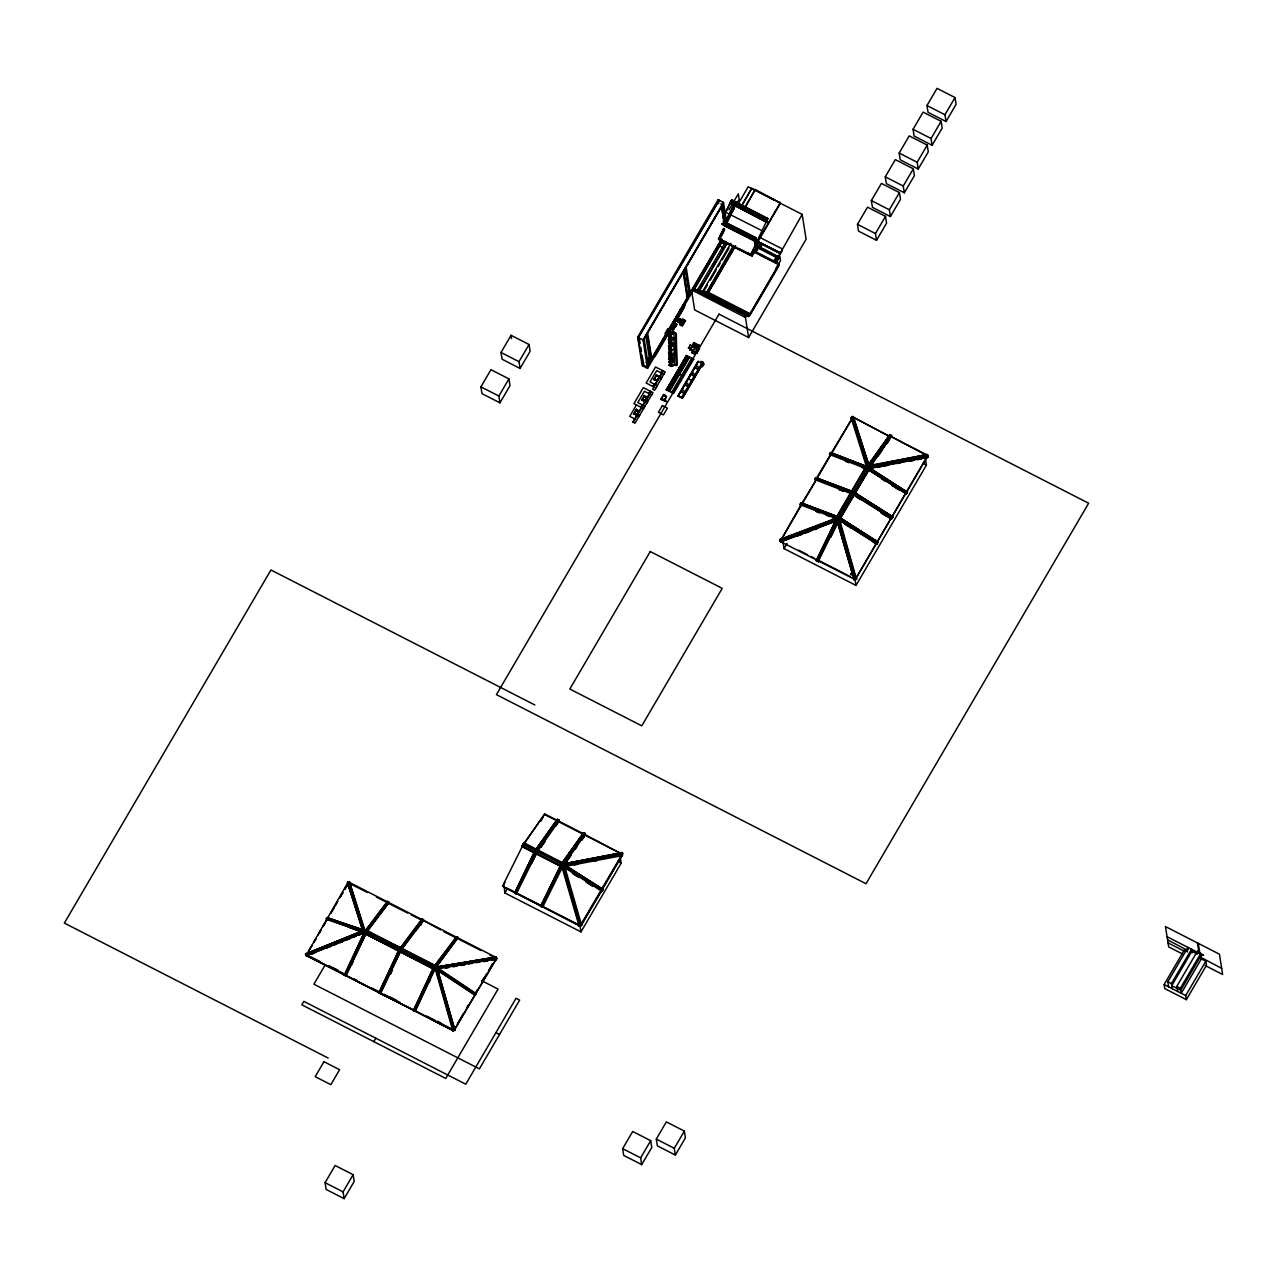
<?xml version="1.0" encoding="UTF-8"?>
<svg xmlns="http://www.w3.org/2000/svg" width="1287" height="1287" viewBox="0 0 1287 1287"><rect width="100%" height="100%" fill="white"/><g stroke="black" fill="none" stroke-linecap="round" stroke-linejoin="round"><path stroke-width="1.5" d="M672.57 342.213L672.522 342.535M673.825 337.902L673.326 339.253A2.236 2.107 -9 0 1 672.94 339.655L671.669 339.318A2.268 2.14 -9 0 1 672.715 337.419L673.825 337.902A1.786 1.673 -9 0 1 673.777 338.384M667.567 388.61L668.934 389.881M677.638 371.251L678.989 372.699M679.649 367.825L681 369.256M578.973 925.884L581.563 925.208L578.973 926.045L579.906 925.755M780.823 541.151L781.225 542.277L779.681 539.494L836.663 517.969L835.472 519.53M780.163 540.942L779.681 539.494M672.956 362.114L673.374 361.84A2.413 2.284 -9 0 0 674.131 360.521L674.147 360.054M719.803 239.141L718.58 239.575M674.147 360.408L674.163 360.28A2.397 2.252 -9 0 1 673.825 361.293L673.745 361.422M747.522 252.702L750.948 254.456L752.638 252.236M669.787 335.585L669.063 333.976M669.256 346.702L669.964 348.31M670.012 351.496L669.304 349.887M670.865 354.504L669.353 353.072M669.932 363.529L669.481 362.612M800.417 503.877L801.109 505.743L800.16 504.633L800.981 502.944M815.797 480.662L814.832 479.552L815.652 477.863M815.009 479.617L815.105 478.796L851.865 493.018M829.681 454.536L829.616 453.651C830.775 451.544 832.737 454.424 830.163 452.718L868.275 467.213L830.694 452.461M836.019 518.323L838.239 518.548L838.657 516.843L878.072 542.39L876.479 544.321L872.908 541.843M851.141 492.599L851.254 493.709L814.832 479.552M867.39 468.983L868.162 467.261M581.627 925.417L580.614 925.546L581.644 925.353L564.575 866.199L563.433 867.856L521.702 846.476L523.841 842.808L565.202 864.027M856.627 578.748L854.101 579.777L856.708 578.893L854.037 579.584L837.21 521.187M622.506 852.831C620.044 852.879 623.616 854.182 622.506 852.831L563.497 863.883L622.088 852.509M523.326 844.899L523.68 843.13L565.266 865.282M556.804 820.865L557.174 819.385L535.617 850.031L556.998 819.899L557.786 820.286M544.755 813.963L523.085 844.948L544.755 813.963L557.609 820.543M557.078 819.529L558.783 819.803L536.936 850.707L537.709 851.109L537.306 850.096M558.027 821.412L559.105 820.961M558.912 821.943L559.185 820.607L557.705 819.449M559.008 821.814L558.783 819.803M564.945 865.717L564.559 866.489L622.506 855.582M583.059 834.298L583.429 832.818L562.065 862.933M583.333 832.962L585.038 833.236L585.263 835.247M889.237 436.325L890.234 434.749L891.714 435.907L891.441 437.258M889.912 436.599L853.49 417.358L888.175 435.714M890.105 436.325L889.446 435.344L869.175 463.915M890.636 436.599L891.537 436.422L870.141 466.57L867.1 464.559L870.302 466.618M669.497 334.684L668.661 336.856L670.752 337.998M669.835 338.771L670.028 338.288M669.658 344.128L669.932 345.141M669.723 350.579L668.741 352.429M669.771 353.748L671.01 355.26M669.562 365.476L669.932 363.224M673.004 357.625L672.795 358.783L673.069 357.641M852.911 418.018L853.635 416.795L851.672 416.763L852.75 416.457L869.095 465.846L852.75 416.457M326.882 917.744L326.367 919.32L361.1 931.321M326.383 918.612L362.065 931.659M388.803 903.394L387.725 901.576L386.888 902.959L387.323 901.415L389.124 902.332L366.956 930.839L388.722 901.914M421.444 920.269C421.428 917.824 425 920.012 423.23 921.54M421.155 924.967L421.605 923.085L415.653 931.016M423.423 920.446L440.572 929.874M456.065 938.175C455.711 935.359 459.362 937.563 457.77 939.22M457.866 939.092L458.204 937.676L435.505 968.017M718.548 238.996L750.401 255.309L767.631 218.854L755.485 213.063M752.058 211.229L767.631 219.047L731.692 199.855L730.115 203.266M681.595 324.437L684.024 320.318M661.824 397.844L663.336 395.913M866.569 466.827L868.082 465.138L866.891 465.057M867.535 468.822L868.275 467.213M634.668 412.355L636.695 414.285M560.939 864.51L562.596 865.17L564.301 864.076M688.513 348.005L690.282 344.996M693.661 359.153L673.568 393.5L666.36 389.816M696.814 353.185L699.404 348.745M702.525 366.328L700.691 365.653L698.278 369.691M563.062 867.711L565.588 864.124L565.17 865.427L602.815 889.333L601.222 891.601L602.429 890.733L603.153 889.349L565.138 865.218L563.996 867.438M866.875 468.677L867.76 466.94L907.415 492.229L905.839 494.16L907.255 491.779M876.302 544.208L878.056 541.843L840.025 517.905M878.072 542.39L840.298 517.889M892.744 517.31L855.083 492.873L892.905 516.875L890.99 519.128L892.728 516.763L854.938 492.969M907.415 492.229L869.256 467.664M766.988 220.833L730.759 201.576L766.907 219.868M757.062 248.182L757.753 247.313M475.386 993.821L474.565 995.671L476.287 993.725L438.883 968.789M669.16 340.347L669.964 341.602M437.274 970.125L475.611 994.98M670.8 341.184L668.339 340.122L669.111 337.162M670.849 343.822L668.645 342.696L669.513 341.023M668.516 346.074L669.803 343.951M668.741 349.597L669.61 347.377M671.026 356.547L668.822 355.421L669.707 353.748M671.09 360.28L668.613 359.202L669.385 356.258M671.122 362.918L668.918 361.792L670.044 359.861M564.526 866.264L565.041 865.121L622.795 853.844L622.297 855.614M503.893 884.233L504.874 892.953L580.968 931.885L621.187 863.143L620.27 857.335L602.171 888.271M838.239 518.548L839.221 517.133L838.255 518.371L839.623 520.173L877.042 543.967M345.527 975.691L346.605 975.787L344.16 975.176L364.301 932.464L306.724 955.742L452.815 1030.469L415.588 1010.987M344.546 975.417L363.835 933.445M345.447 975.884L365.621 934.378M345.962 976.093L366.087 933.381M351.448 965.202L353.137 961.534M761.968 230.679L725.691 212.323L730.549 202.188L766.553 220.238M724.838 222.86L733.622 205.212L726.045 221.348M726.544 221.493L734.475 204.617M718.468 239.189L723.535 228.507M726.721 221.589L734.539 204.601L730.324 202.477L725.691 212.323M723.632 228.845L718.677 239.398L724.227 229.038M726.109 223.568L735.006 206.113M726.64 223.777L734.974 206M719.562 239.527L724.517 228.973M732.464 211.647L734.25 208.333M722.055 234.974L724.549 229.906M412.065 1009.185L378.716 992.84L398.841 950.128L391.94 946.605M379.086 993.097L398.375 951.125M379.987 993.548L400.177 952.042M380.502 993.773L400.643 951.045M390.138 974.002L391.811 970.382M390.556 974.066L392.245 970.462M752.541 252.188L751.624 252.783M414.607 1011.035L415.685 1011.132L413.256 1010.52L433.381 967.792M413.626 1010.762L432.915 968.789M414.527 1011.228L434.234 969.272L415.057 1011.437M415.202 1011.228L435.183 968.725M428.844 982.818L430.518 979.278M647.055 402.574L644.514 400.836M669.304 390.781L669.562 389.961M671.315 387.355L671.573 386.518M673.584 383.092L670.511 382.722M675.595 379.649L675.192 380.405L672.554 379.215M677.605 376.206L677.203 376.962L674.565 375.788M679.616 372.763L679.359 373.6L680.952 370.865L678.249 369.498M681.627 369.337L681.37 370.157L682.963 367.438L680.26 366.055M683.638 365.894L683.381 366.731L684.974 363.996L682.448 362.484M687.66 359.025L687.258 359.781L684.62 358.59M621.589 853.217L621.894 853.989L621.894 852.541M926.994 454.794L928.04 455.823L927.557 457.657M927.123 454.536L869.545 465.926L891.231 435.263M927.991 455.904L870.253 467.117L869.465 468.307L928.056 456.933M869.706 467.728L869.192 468.597L927.734 457.239L927.541 454.858M515.363 892.728L502.509 886.164L522.377 846.283M515.701 893.435L516.875 893.789L514.623 893.114L534.218 852.428L514.687 892.888M534.829 853.265L536.985 849.597M516.216 890.99L527.364 868.323M531.547 859.829L535.086 852.637M515.604 893.612L535.842 852.509M516.296 893.918L536.309 853.506M531.579 863.593L536.84 852.943M541.956 906.852L543.13 907.206L540.443 906.273L560.585 865.604M540.878 906.531L561.261 863.995M541.618 906.161L560.488 867.808M541.859 907.045L562.741 864.607L562.258 867.567M542.551 907.351L562.757 866.569M563.449 867.905L564.189 866.988M838.159 521.235L836.019 519.948L816.521 560.633M816.457 560.859L818.725 561.534L816.457 560.859L836.55 520.012M824.291 546.074L817.438 560.472M817.438 561.357L837.531 520.527M818.13 561.663L838.127 521.026M830.533 537.21L838.207 521.589M830.614 537.355L838.255 521.814M838.625 521.138L839.542 519.449L856.482 579.15M306.226 954.214L306.821 956.289L305.486 953.924L364.832 929.922L363.417 932.448M306.049 955.791L365.395 931.788L364.157 931.338L364.848 930.018M496.669 958.815L496.122 956.949L496.122 959.684L496.315 956.917L434.829 967.39L436.116 968.162L436.808 966.827M363.497 932.898L347.844 881.997L349.372 881.74L365.411 931.885L364.157 931.338M435.456 969.706L435.714 968.516L496.798 958.188M779.858 539.945L835.327 518.902L835.89 520.077M853.667 575.53L837.869 520.768L839.188 520.945M678.378 396.026L698.31 361.534M690.427 374.855L689.575 375.064M686.534 355.485L666.28 389.961L667.245 390.283M754.793 249.549L753.185 252.3M761.067 245.946L761.454 244.321M698.23 361.47L678.056 395.994L682.303 398.166L702.654 363.819L682.625 398.053L678.008 395.785L698.021 361.454L703.844 364.478M668.017 389.398L668.886 387.918L669.819 388.384M670.945 386.454L669.948 385.923L670.897 384.491L671.83 384.958M672.956 383.011L671.959 382.48L672.908 381.049L673.841 381.515L671.83 380.453M674.967 379.568L673.97 379.038L674.919 377.606L675.852 378.072L673.841 377.027M676.978 376.142L675.981 375.611L676.93 374.179L677.863 374.646L675.852 373.584M678.072 372.216L678.941 370.736L679.874 371.203L677.863 370.141M680.083 368.774L680.952 367.294L681.885 367.76M683.011 365.83L682.013 365.299L682.963 363.867L683.896 364.334M685.022 362.387L684.073 361.888L684.974 360.424L685.907 360.891L683.896 359.829M685.36 357.352L686.116 358.462L686.985 356.982L687.918 357.448M681.869 389.398L682.383 388.529M683.88 385.955L684.394 385.086M687.66 379.504L688.159 378.651L692.422 380.807M691.923 372.2L692.438 371.348M693.934 368.774L694.449 367.905M697.715 362.323L698.214 361.454M480.904 386.856L490.958 369.675L508.944 378.877L510.022 385.633L499.967 402.831L481.965 393.629L480.904 386.856L498.889 396.058L499.967 402.831M501.013 352.477L511.068 335.296L529.054 344.498L530.131 351.271L520.077 368.452L502.091 359.25L501.013 352.477L518.999 361.679L520.077 368.452M498.889 396.058L508.944 378.877M518.999 361.679L529.054 344.498M721.975 241.184L647.554 368.372L642.165 365.605L637.66 337.178L718.114 199.678L723.503 202.429L727.107 225.193M638.143 337.966L719.192 200.225L638.111 337.693L643.243 366.168M718.854 201.56L718.548 200.193M647.554 368.372L643.05 339.929L723.503 202.429M720.8 203.909L722.602 204.826L644.176 338.899L648.455 365.975L721.862 240.508M730.099 203.121L765.942 221.879L729.89 202.96L731.659 199.952L767.647 218.372M730.63 202.912L731.289 201.689L731.418 202.912M728.941 209.861L738.304 193.854L739.188 199.388L736.373 204.183M738.143 203.973L748.197 186.792L774.324 200.145M646.283 362.5L649.292 357.368M646.428 362.821L649.436 357.657M646.75 362.902L650.144 357.255M664.848 333.735L667.889 328.539M647.811 363.417L650.82 358.253M648.31 363.031L650.337 359.588M650.385 358.671L651.383 359.25L721.717 239.044M651.64 358.542L721.75 239.285M741.988 205.035L751.753 188.352L780.533 203.089L755.984 244.997L777.091 255.904L777.38 258.076M645.688 334.749L649.678 359.893L651.109 360.633L721.508 240.331M742.036 205.309L751.753 188.352M664.092 339.736L676.158 319.112M678.281 315.074L681.29 309.926L680.196 309.363M685.279 304.842L655.099 356.402L654.681 353.732M722.683 240.991L694.015 289.961L727.477 307.078M671.573 329.166L672.634 329.922L673.165 329.022M672.055 328.314L672.795 327.043M674.211 324.63L673.841 325.273C674.485 322.876 676.109 323.906 675.385 325.096M306.885 954.021L347.603 883.059L362.017 928.12M671.669 329.375C672.345 325.933 674.678 325.434 673.97 327.509M676.882 320.222C691.923 329.279 665.234 314.929 681.756 324.034M678.185 317.986L681.627 320.093M679.246 316.087L684.475 307.159M308.896 950.578L311.921 945.398M313.948 941.955L315.959 938.513M317.969 935.054L321.01 929.89M323.021 926.431L326.045 921.267M330.679 913.336L337.741 901.27L335.859 904.825M342.792 892.647L339.768 897.811L342.905 892.776M344.803 889.188L346.83 885.746M310.119 948.809L312.146 945.35M314.125 941.971L316.168 938.48M319.112 933.429L321.187 929.89M323.117 926.592L325.112 923.181M327.011 920.189L327.912 918.226M330.823 913.416L333.912 908.139M344.9 889.381L346.911 885.939M673.133 330.18L675.015 326.85M744.159 208.462L755.244 189.527L780.533 203.089M745.286 207.416L755.244 189.527M698.23 290.846L697.972 289.221L725.643 241.924M700.208 287.468L702.187 284.089M713.062 265.508L715.025 262.13M679.97 323.246L680.71 321.975L680.019 323.278M699.179 290.669L727.139 242.873M727.316 242.97L699.356 290.749L735.874 309.443M680.678 323.68L681.643 322.57M681.981 321.444L682.786 320.061L681.241 319.546M682.19 321.074L681.869 320.125M683.027 319.803L684.684 320.801M682.046 324.662L684.571 320.592M636.373 405.019L629.745 416.361L634.7 418.902M707.319 285.215L703.378 291.972L703.152 290.621L730.823 243.323M710.295 280.148L716.215 270.013M718.194 266.634L720.173 263.256M722.152 259.877L729.069 248.053M633.429 414.221L636.438 409.057M641.553 400.337L644.353 395.382M656.66 374.662L653.748 379.697M706.756 292.455L733.284 245.833M707.737 290.765L718.613 272.2M720.591 268.822L722.57 265.444M724.549 262.065L733.445 246.863M640.701 407.126L642.084 404.761M648.696 393.452L650.08 391.071M652.895 386.502L654.295 384.137M660.907 372.828L662.29 370.447M636.357 415.267L638.979 410.81L636.245 409.411M735.52 245.833L708.397 292.374L735.537 245.897M646.943 397.281L646.251 397.956M656.66 380.775L653.86 379.375L656.804 380.679M659.201 376.415L661.534 377.895M642.776 405.115L644.916 401.48M647.345 401.898L645.286 400.772L649.388 393.806L644.433 391.264L637.805 402.574L645.028 406.258M663.835 374.244L656.627 370.64L650.015 381.949L654.97 384.475L659.057 377.493L661.18 378.491M659.475 376.818L661.598 373.182M633.204 422.281L637.017 415.749L638.819 416.666M651.142 391.618L645.833 400.675L647.618 401.592L645.994 400.627L649.919 393.919M663.352 370.994L660.022 376.673L661.808 377.59L665.234 371.959L655.533 367.004L646.138 383.043L655.92 388.047M657.142 385.698L655.292 384.749M661.035 378.893L659.25 377.976L652.638 389.269L654.616 390.283L661.808 377.59M324.951 965.298L313.899 984.201L479.407 1068.87L519.642 1000.112L516.039 998.278L465.765 1084.217L303.845 1001.383L301.834 1004.825L445.752 1078.442L498.053 989.076L482.062 980.887M663.754 394.353L660.746 399.485M689.8 349.903L694.079 342.439M693.516 343.854L690.878 348.439L692.47 350.032M667.1 390.363L666.312 389.897M721.878 224.211L754.439 240.862L723.439 225.354M722.28 223.52L754.842 240.17L722.12 223.793M757.223 249.083L755.742 238.626L723.197 221.975M725.305 222.168L756.145 237.934L723.439 221.557M767.679 218.275L766.087 221.541M661.968 399.308L661.679 398.423M664.172 395.543L663.4 394.868M767.663 218.951L731.659 200.45L731.129 201.206M766.618 221.348L767.261 220.093L767.406 221.316M669.932 388.207L669.337 390.331M671.943 384.765L671.347 386.904M672.94 378.571L674.967 379.601L676.849 377.879M676.882 376.335L678.86 374.437M681.997 367.583L681.402 369.707M684.008 364.141L683.413 366.28M688.915 357.255L687.435 359.395M767.454 221.267L766.746 222.474L766.602 221.251M670.221 388.835L670.817 388.191L669.224 390.91L666.521 389.527M663.465 394.755C669.32 394.465 664.028 403.764 660.923 399.115M673.246 384.041L674.919 381.177L672.216 379.81M675.257 380.598L676.93 377.751L674.227 376.367M677.268 377.155L678.941 374.308L676.238 372.924M687.322 359.974L688.995 357.126L686.293 355.743M692.615 350.804C701.994 346.171 684.314 342.455 697.602 347.812M663.706 400.547L666.296 401.56L663.931 400.434M669.143 391.248L689.317 356.917M692.663 351.045L689.977 349.597M695.253 346.621L697.586 348.085M666.505 396.557L664.623 399.742L666.376 401.544M669.449 391.377L689.607 357.078M692.052 352.911L692.921 351.415M695.044 347.78L692.615 350.836M780.437 202.413L756.257 243.726L756.531 245.093M756.129 245.946L758.51 241.892M751.64 254.408L753.12 251.528M739.719 249.035L751.705 255.18L754.745 249.919L754.954 251.271L752.139 256.081L718.613 238.98M671.605 392.487L691.762 358.188M694.208 354.005L695.077 352.509M695.286 352.171L699.388 345.157M758.268 245.527L758.252 246.75L758.268 245.527L756.273 244.498L756.466 245.383M756.354 244.353L758.703 245.544L758.461 247.152L760.826 242.953L758.863 246.284L756.064 244.852L756.257 245.72M755.517 251.528L757.995 248.005M756.434 249.549L755.694 250.579M755.598 251.85L757.995 247.78M755.807 252.3L758.172 248.166M759.233 247.844L761.84 243.372L762.001 244.401M359.958 930.935L361.776 927.847L440.202 967.969L438.481 971.572L359.958 930.935L438.481 971.572M360.038 931.45L361.776 927.847M759.99 247.699L762.21 244.063M392.213 944.063L362.451 928.796L361.277 930.549L438.272 969.931L437.853 971.009L360.843 931.611M761.405 255.84L761.92 254.987M681.563 397.586L701.882 363.352M681.997 397.683L683.381 395.881L682.013 398.053M685.73 391.232L688.4 387.274L686.068 391.361M690.733 382.577L691.827 380.711M698.455 370.093L696.058 374.179M700.788 365.395L702.734 362.049M683.494 395.672L685.891 391.57L684.459 393.372M690.91 382.979L688.529 387.081L689.365 384.99M692.116 380.807L690.749 382.625M694.513 376.19C698.728 370.141 690.508 382.448 694.707 376.592M696.122 374.163L698.278 370.077M698.294 369.739L699.42 367.792M700.916 365.846L699.549 367.583M703.104 362.242L701.061 365.524M764.478 257.609L765.073 256.58M702.235 366.843L703.973 363.867M773.616 261.406L776.029 257.271L756.869 247.474M774.694 261.358L777.251 256.982L759.346 247.635M777.798 201.93L802.171 214.398L780.002 253.619L757.367 242.036M777.187 258.446L780.195 253.266M777.139 259.427L782.335 250.531L782.062 248.777L759.427 237.194M775.852 263.433L779.874 256.547L780.517 260.618L775.482 269.208M747.377 314.157L745.43 317.471L691.457 289.865M697.972 289.221L749.066 315.347L779.278 263.738L752.911 250.354M692.84 288.079L748.6 316.602L777.268 267.632M703.152 290.621L750.289 314.736L778.957 265.749L778.796 264.736L752.67 251.367M691.746 291.682L694.642 309.91L748.616 337.516L806.112 239.253L802.171 214.398M399.243 949.693L399.839 948.664L400.933 949.211L400.321 950.24M400.241 949.983L399.919 948.921M373.793 1041.633L375.804 1038.191M857.464 224.34L867.518 207.159L885.504 216.361L886.582 223.134L876.527 240.315L858.526 231.113L857.464 224.34L875.45 233.542L876.527 240.315M871.363 200.579L881.418 183.397L899.404 192.6L900.482 199.372L890.427 216.554L872.441 207.352L871.363 200.579L889.349 209.781L890.427 216.554M885.263 176.818L895.318 159.636L913.32 168.838L914.381 175.611L904.327 192.793L886.341 183.591L885.263 176.818L903.249 186.02L904.327 192.793M899.163 153.056L909.217 135.875L927.219 145.077L928.281 151.85L918.226 169.031L900.24 159.829L899.163 153.056L917.164 162.259L918.226 169.031M913.062 129.295L923.117 112.114L941.119 121.316L942.181 128.089L932.126 145.27L914.14 136.068L913.062 129.295L931.064 138.497L932.126 145.27M926.978 105.534L937.033 88.353L955.018 97.555L956.096 104.327L946.042 121.509L928.04 112.307L926.978 105.534L944.964 114.736L946.042 121.509M435.231 968.097L435.826 967.068L436.904 967.615L436.309 968.644M438.272 969.931L438.964 968.757L361.904 929.471M438.4 971.058L440.202 967.969M875.45 233.542L885.504 216.361M889.349 209.781L899.404 192.6M903.249 186.02L913.32 168.838M917.164 162.259L927.219 145.077M931.064 138.497L941.119 121.316M944.964 114.736L955.018 97.555M325.08 1182.673L335.135 1165.491L353.121 1174.693L354.198 1181.466L344.144 1198.647L326.142 1189.445L325.08 1182.673L343.066 1191.875L344.144 1198.647M504.231 883.461L505.003 882.496M543.082 817.068L540.765 821.379M504.874 892.953L507.528 888.416L514.655 892.068M343.066 1191.875L353.121 1174.693M481.756 981.354L483.783 977.895M453.458 1030.485L455.453 1027.058M457.464 1023.632L463.465 1013.384M466.457 1008.252L468.468 1004.825M475.466 992.856L477.477 989.43M484.475 977.46L486.47 974.05M488.481 970.623L492.471 963.786M454.665 1029.632L495.978 959.137M800.546 504.987L800.981 504.247L800.884 505.437M801.286 503.716L801.721 502.976L837.757 516.779M829.89 454.826L830.324 454.07L830.244 455.276M830.63 453.555L831.064 452.815L867.438 466.747M801.19 505.55L780.662 540.62L800.836 505.099M801.576 503.844L816.296 479.729M830.63 454.182L816.248 478.748L832.174 484.845M831.37 452.927L852.235 418.307L851.157 418.066L851.704 416.891M801.93 504.295L815.331 481.37M817.551 477.574L830.968 454.649M832.689 451.705L851.254 419.98M856.016 585.424L855.099 579.633L925.498 459.314L926.415 465.122L856.016 585.424L784.056 548.616L787.081 543.452M580.968 931.885L580.035 926.077L600.16 891.714M581.499 924.967L601.737 890.379L580.63 925.546M601.399 891.714L602.413 889.59M835.118 519.353L867.1 464.559M835.424 519.465L867.406 464.752M837.885 516.666L839.88 513.24M851.994 492.438L852.219 491.409L816.006 477.541L816.795 478.587M779.97 541.023L780.421 541.94L837.113 520.511L835.118 519.304L837 519.996L868.982 465.283M844.771 509.025L846.766 505.598M862.757 478.233L864.751 474.806M854.021 494.128L839.639 518.693L844.674 521.878M855.276 491.972L868.693 469.047M839.333 519.626L853.329 495.704M855.308 492.245L868.307 470.045M837.773 520.978L838.657 521.122L870.639 466.409M838.657 521.122L870.945 466.537L869.964 466.023L927.686 454.906M876.897 542.647L891.28 518.082M876.479 544.321L877.477 542.197M891.151 519.24L892.567 516.859M622.651 1148.664L632.705 1131.482L650.691 1140.684L651.769 1147.457L641.714 1164.638L623.712 1155.436L622.651 1148.664L640.636 1157.866L641.714 1164.638M640.636 1157.866L650.691 1140.684M656.306 1139.092L666.36 1121.894L684.346 1131.096L685.424 1137.869L675.369 1155.066L657.367 1145.864L656.306 1139.092L674.291 1148.294L675.369 1155.066M674.291 1148.294L684.346 1131.096M1200.851 958.67L1205.839 961.212L1206.482 965.282L1186.373 999.661L1164.783 988.609L1164.14 984.555L1184.249 950.176L1187.563 951.881M1168.628 986.856L1167.824 981.772L1187.933 947.393L1188.255 949.436M1172.232 988.689L1171.427 983.606L1191.537 949.243L1192.084 952.734M1177.621 991.457L1176.817 986.373L1196.926 951.994L1197.248 954.037L1191.859 951.27L1171.749 985.649L1180.742 990.25L1200.851 955.871M1180.42 988.207L1200.53 953.844L1201.334 958.912L1181.225 993.291L1180.42 988.207L1176.817 986.373M1186.373 999.661L1185.729 995.591L1205.839 961.212M678.104 395.833L678.603 394.98M673.728 354.939L673.857 354.681A2.14 2.027 -9 0 0 674.082 353.812L672.94 353.314A2.268 2.14 -9 0 0 671.927 355.115L672.57 355.839M838.11 517.664L877.509 543.339M691.746 346.879L694.224 347.023M496.315 956.917L495.559 957.818M436.792 966.73L454.971 1030.404L436.872 967.277M435.392 969.256L436.084 967.953M635.44 411.052L637.982 411.229M776.045 257.416L777.091 255.904M557.802 819.304L535.682 849.677M541.907 842.679L547.651 834.571M549.758 831.611L556.66 821.878M537.709 851.109L559.282 820.462M540.717 847.313L545.286 840.878L540.894 847.329M555.566 826.383L557.85 823.165M561.92 863.384L583.252 833.316L584.041 833.719L578.249 841.875M561.035 864.591L584.057 832.737M563.674 862.435L569.497 854.198M571.525 851.367L576.206 844.755M583.96 832.882L584.942 833.381L562.596 865.17M563.77 864.832L585.537 833.896M565.99 862.113L571.299 854.632M574.967 849.468L577.22 846.299M581.708 839.977L584.089 836.63M566.586 861.566L571.219 855.018M581.676 840.282L584.008 837.017M565.588 864.188L564.72 864.124M868.001 465.283L889.607 434.829M868.532 465.347L890.234 434.749M869.948 464.301L874.533 457.85M877.831 453.201L881.209 448.439M886.711 440.701L890.218 435.746M870.109 466.361L891.714 435.907L889.51 434.974M871.347 465.588L873.551 462.194M878.007 456.193L882.496 449.597M886.904 443.661L889.188 440.154M866.827 468.452L906.868 493.178M906.225 493.693L907.576 491.795M731.643 200.643L731.659 199.952M365.122 931.048L387.323 901.415M387.821 901.447L365.637 930.356M366.924 931.965L388.98 902.637L388.706 903.522L407.754 913.094M400.177 948.036L421.863 919.079M400.595 948.052L422.361 919.127L423.568 920.125M423.262 919.578L401.978 948.953M401.464 949.629L423.664 919.996M434.202 966.392L456.418 936.743M456.901 936.791L434.716 965.7M457.802 937.258L436.518 966.617M673.326 345.736L673.503 345.511A2.268 2.14 -9 0 0 673.938 344.256L673.857 343.951M757.625 247.217L757.995 248.085M681.113 324.903L681.66 324.469M494.803 957.801L495.672 957.222L349.581 882.48L349.887 883.67L367.519 892.518M495.624 959.619L496.235 959.088L454.584 1029.359M363.063 929.841L326.737 917.695L362.789 930.163M452.847 1030.823L454.906 1030.195L452.895 1031.016L434.813 967.293L496.525 957.255M662.966 395.978L663.593 395.849M676.206 349.533L674.275 348.906L671.524 350.531L668.725 349.067M670.961 334.314C667.165 332.352 674.163 331.338 674.227 332.432M347.731 883.767L347.844 881.997M679.842 367.471L680.952 367.294M677.831 370.913L678.941 370.736M675.82 374.34L676.93 374.179M667.776 388.095L668.886 387.918M663.014 395.769L664.076 395.576M927.107 456.531L927.734 457.561L927.46 456.515L906.933 491.586M905.951 493.001L891.827 517.406M906.563 492.68L891.634 482.898M906.257 493.194L891.521 483.526M891.891 517.76L883.67 512.242M877.219 542.841L872.248 539.382M876.157 543.918L855.646 578.989M855.678 579.086C858.879 578.281 852.058 580.212 854.874 579.343L837.982 520.704M668.645 346.428L670.897 347.007M668.516 352.847L670.977 353.362M668.613 333.413L672.232 331.322M670.752 334.089L671.653 366.425L671.299 334.62L673.986 333.06L676.335 333.623L676.801 365.411L675.916 333.864L676.27 365.653L674.501 364.816L671.766 366.409L674.452 364.865L674.034 333.027M676.318 333.558L674.517 332.48L670.833 334.556L671.364 366.345M669.079 335.408C672.602 337.693 668.387 333.976 670.575 335.312M670.72 348.069L669.9 347.57M670.961 363.98L669.835 363.288L670.205 364.221M672.731 339.784L672.94 339.655A2.22 2.091 -9 0 0 673.423 339.141M672.795 343.774L673.712 343.742M852.219 491.409L815.491 477.799L852.428 491.698M361.148 931.515L305.775 953.924L306.998 956.209M305.518 954.327L364.462 930.485M305.486 953.924L305.711 954.262M305.807 955.26L364.752 931.418L349.42 881.901L347.474 882.641M327.381 947.538L330.984 946.074M339.993 942.422L343.597 940.974M352.606 937.322L356.209 935.858M359.813 934.41L363.417 932.946M326.962 947.908L330.63 946.428M339.8 942.711L343.468 941.231M352.638 937.515L356.306 936.035M359.974 934.555L363.642 933.075M306.161 953.876L361.808 931.37M344.707 974.726L306.724 955.742M311.341 954.311L315.009 952.83M333.285 945.446L336.937 943.966M346.09 940.266L349.742 938.786M358.88 935.086L362.532 933.606M779.665 540.009L835.81 518.806M838.545 517.889L800.257 503.812M780.212 540.202L793.484 535.199M797.248 533.767L810.424 528.796M814.172 527.38L831.112 520.978M779.906 540.958L836.083 519.739L816.264 560.424L818.629 561.711M782.399 540.62L836.614 520.125M808.381 530.887L812.29 529.424M780.421 541.94L836.679 520.897M797.908 535.907L801.672 534.539M805.405 533.14L811.003 530.952M814.687 529.633L818.468 528.137M579.037 926.093L579.81 925.803L562.918 867.213L561.888 866.634M685.376 268.291L689.51 294.369L685.36 267.68M475.273 993.998L476.287 993.725M672.522 346.267L672.94 346.09A2.124 2.011 -9 0 0 673.423 345.624A2.301 2.172 -9 0 0 673.938 344.256M766.602 220.833L762.789 219.096M729.938 202.912L766.36 221.203M718.95 238.578L750.594 254.762M378.957 992.454L348.23 976.527M853.86 417.889L868.998 465.637L927.316 454.488M875.691 465.379L879.52 464.639M883.027 463.963L892.872 462.049M902.251 460.231L906.241 459.459M915.701 457.625L919.594 456.869M867.454 467.519L870.189 468.259M871.363 467.406L888.995 463.98M892.647 463.272L902.493 461.357M911.984 459.523L921.782 457.609M871.122 467.551L874.983 466.811M884.266 464.993L888.175 464.237M917.534 458.542L921.444 457.786M877.557 467.294L881.402 466.554M896.782 463.561L900.627 462.821M910.231 460.955L914.076 460.215M917.921 459.459L921.765 458.719M884.298 466.055L888.223 465.299M909.748 461.116L913.657 460.36M917.583 459.604L921.492 458.848M563.239 864.156L621.766 852.798M561.985 864.767L562.789 864.623L561.422 863.899M565.797 864.317L569.932 863.513M579.343 861.679L583.204 860.939M585.36 860.504L589.221 859.764M598.68 857.93L602.557 857.174M606.418 856.434L616.216 854.52M564.671 865.701L572.715 864.14M581.981 862.338L591.795 860.44M595.431 859.732L605.163 857.85M608.88 857.126L618.516 855.244M574.243 864.944L578.169 864.253M593.468 861.276L597.313 860.472M436.116 968.162L435.955 967.181L496.042 957.061L496.605 958.928M435.376 969.159L496.862 958.783M445.254 967.856L449.131 967.197M452.992 966.553L456.853 965.893M460.714 965.234L464.591 964.59M468.452 963.931L472.313 963.287M476.174 962.628L480.035 961.984M483.912 961.325L487.773 960.681M445.27 968.049L449.195 967.39M453.121 966.714L457.046 966.054M460.955 965.395L464.88 964.735M483.622 961.646L487.548 960.987M491.457 960.327L496.283 959.426M672.474 355.839L673.069 355.63A2.333 2.204 -9 0 0 673.793 354.81A2.075 1.947 -9 0 0 674.066 353.796L674.066 353.812M656.676 380.357C652.815 379.906 656.129 374.002 658.831 376.785M644.497 400.981L642.1 399.678M456.322 936.872L457.705 937.386M780.903 542.326L780.742 541.328M780.903 541.779L855.099 579.633M818.725 561.534L817.535 561.18M522.442 846.09L561.341 866.071M536.679 853.538L535.489 853.184M516.119 893.033L541.827 906.193M543.162 906.868L579.649 925.626M643.95 365.186L642.068 355.292M671.878 331.483L672.039 331.483M307.69 955.791L452.734 1030.211M641.65 400L644.401 401.528L647.023 397.056L644.208 395.624M664.028 395.785L665.331 396.396M686.985 356.982L685.569 356.998M684.974 360.424L683.558 360.424M682.963 363.867L681.547 363.867M674.919 377.606L673.487 377.622M672.908 381.049L671.476 381.049M670.897 384.491L669.465 384.491M362.548 928.715L364.913 930.453M360.73 931.804L362.934 932.93M693.983 342.615L699.291 345.334M693.403 344.015L698.519 346.637M869.031 465.814L869.98 466.103M837.982 520.785L837.033 520.479L854.246 579.793M327.381 917.599L363.079 929.938M326.222 918.548L360.408 930.372M348.246 927.107L357.979 930.678M839.912 457.11L851.061 461.373M856.627 463.513L864.06 466.361M829.616 453.651L867.615 468.211M865.926 468.613L829.52 454.472L830.308 455.518M845.382 461.293L849.114 462.725M862.161 467.712L865.894 469.144M839.381 487.612L852.171 492.503M839.333 489.462L842.985 490.862M839.221 489.639L842.824 491.007M837.419 516.441L800.804 502.879L838.818 517.422M803.378 504.52L819.224 510.585M824.597 512.644L835.697 516.907M800.16 504.633L836.759 518.854M815.717 511.116L819.433 512.548M826.318 515.186L829.906 516.554M815.942 511.422L819.658 512.853M832.641 517.808L836.341 519.24M672.087 346.235L671.75 345.576A2.268 2.14 -9 0 1 672.811 343.79M695.077 347.715L697.232 348.697M668.436 346.476L670.897 347.538L670.157 347.184L670.784 348.874L669.867 347.78M692.213 345.624L693.194 345.962L692.293 345.479M692.808 350.627L688.336 347.908M690.041 349.34L691.022 349.678L690.122 349.195M656.161 375.418L657.142 375.756L656.241 375.289M653.989 379.134L654.97 379.472L654.069 378.989M657.03 380.791L659.234 376.657L656.45 375.096M663.995 399.565L662.435 398.954M661.019 398.922L661.856 399.34M643.967 396.042L644.948 396.396L644.047 395.913M641.795 399.758L642.776 400.112L641.875 399.63M644.32 401.222L646.991 402.493M671.203 334.604L668.5 333.478L670.704 334.813L669.98 334.459L670.591 336.132M562.918 867.213L563.642 867.583L521.862 846.219M690.733 382.963L689.494 384.781M645.977 397.442L644.755 396.846L646.026 397.49M670.624 337.934L670.64 339.318M670.672 341.119L670.833 343.581M670.72 344.305L670.736 345.688M670.849 353.845L670.881 355.228M670.897 357.03L670.559 357.706M670.945 360.215L671.122 362.677M927.09 455.003L890.572 436.293L925.24 454.681M743.677 206.692L731.692 199.855M731.064 200.965L767.116 219.53M731.032 201.11L767.052 219.594M766.634 220.318L730.485 202.252M743.452 209.202L752.3 213.69M724.742 223.118L755.582 238.899M778.458 252.397L756.611 240.991L779.825 252.59L761.743 243.549L759.362 247.715L755.919 245.881M758.011 242.149L761.566 244.112M757.721 242.632L761.277 244.546M756.209 245.56L759.684 247.345M756.032 245.672L759.764 247.024M758.059 247.249L766.811 251.641M770.253 253.491L777.251 256.982M752.718 250.724L771.878 260.521M724.227 241.28L727.734 243.082M719.932 241.65L725.144 244.321M717.969 245.109L723.197 247.78M706.595 291.441L750.128 313.722M692.889 288.722L745.109 315.444M688.899 292.873L690.331 293.613L686.051 266.522M686.582 296.798L687.58 297.377L683.429 270.978M679.793 310.489L680.694 310.955M675.788 316.763L683.719 320.72M681.386 320.511L677.622 318.951L682.303 321.428M681.515 320.736L683.284 321.734M680.147 321.702L682.432 323.166M674.485 318.983L680.533 321.959M682.4 324.581L679.375 322.747M673.037 322.168L677.155 324.276L675.707 326.737L671.589 324.63M676.415 324.453L675.514 326.126M672.876 323.954L675.884 325.37M673.021 324.662L675.578 325.884M672.828 324.758L673.97 325.273M674.485 327.767L671.557 326.335L672.972 327.139M672.618 327.477L674.179 328.282M670.72 327.638L673.648 329.199L672.168 328.507M672.184 331.29L674.517 332.48M697.956 348.005L699.581 348.841M922.908 463.32L926.415 465.122M690.105 344.9L694.047 346.927M668.548 336.325L670.752 337.451M669.465 337.516L670.27 338.626M669.127 338.594L670.784 339.35M689.864 349.63L696.991 353.265M668.596 339.511L670.8 340.637M669.513 340.685L670.817 341.795M691.618 352.461L694.851 354.118M670.817 342.069L669.964 341.538M669.176 341.779L670.43 341.94M670.849 344.369L668.741 342.809M669.224 344.948L670.865 345.72M700.804 361.293L703.539 362.693M686.421 355.518L693.838 359.25M685.907 356.402L687.934 357.432M669.272 348.133L670.784 348.906M685.633 357.303L688.175 358.51M668.741 349.324L670.945 350.724L670.205 350.354L670.833 352.043M685.006 357.947L687.033 358.976M670.945 351.335L669.916 350.965M669.32 351.319L670.977 353.137M684.282 359.186L686.985 360.553L685.311 363.417L682.577 362.242M686.518 360.955L685.424 362.837M670.994 353.909L668.532 352.799M637.66 337.178L643.05 339.929M683.622 360.746L686.164 361.953M683.349 360.778L684.073 361.888M682.995 361.374L685.022 362.419M669.369 354.504L670.881 355.276M671.042 357.094L668.934 355.534M681.885 363.272L684.507 364.398M669.417 357.689L671.058 358.446M681.611 364.173L684.153 365.395M681.338 364.221L682.013 365.299M668.87 358.606L671.074 359.733M680.984 364.816L683.011 365.846M680.598 365.476L683.3 366.843M671.09 361.116L669.867 360.151L670.157 361.052M669.465 360.859L670.704 361.1M679.874 366.715L682.496 367.841M679.536 367.31L682.142 368.822L679.327 367.664M678.973 368.259L681 369.289M669.513 364.044L671.154 364.8M681.29 370.286L678.555 369.112M668.967 364.977L671.17 366.103M668.967 365.17L671.299 366.377M680.485 371.267L679.391 373.15M677.509 370.736L680.131 372.265M677.316 371.09L680.099 372.329M676.962 371.686L678.989 372.731M679.246 373.97L676.463 372.538L681.724 375.337M675.498 374.179L678.12 375.707M675.305 374.533L675.981 375.611M674.951 375.128L677.38 376.592M673.568 377.928L676.109 379.134M673.294 377.976L673.97 379.038M645.109 365.862L646.299 366.473M674.452 381.579L673.358 383.462M671.557 381.37L674.098 382.577M671.283 381.402L671.959 382.48M670.929 381.998L672.956 383.043M670.205 383.236L672.908 384.62L671.235 387.467L668.532 386.1M669.819 383.896L672.441 385.022M669.546 384.797L672.087 386.02M669.272 384.845L669.948 385.923M668.918 385.44L670.929 386.47M684.346 393.581L683.365 395.543M668.194 386.679L670.897 388.063M667.808 387.339L670.43 388.465M667.454 387.934L670.077 389.446L667.261 388.288M666.907 388.883L668.918 389.913M649.758 393.967L651.705 394.836M644.111 396.235L646.557 397.522M644.256 400.514L642.744 398.568L644.208 400.45M646.894 403.056L645.077 401.994L637.837 414.334L639.639 415.251M643.645 408.639L633.944 403.668L643.323 387.612L653.024 392.583L634.99 423.198L632.834 422.088L641.344 407.545L643.468 408.719M636.068 409.99L638.497 411.229M634.057 413.417L636.518 414.591M639.012 416.328L633.622 413.883M850.594 573.487L854.166 575.305M850.932 574.549L854.471 576.367M798.6 550.16L807.528 554.729M811.1 556.547L814.671 558.381M818.242 560.199L850.353 576.64M1197.763 952.042L1200.465 953.426L1197.666 951.447L1197.988 953.474L1191.698 950.256M1167.068 936.727L1203.586 955.404L1200.288 953.329M1168.049 942.888L1184.41 951.254L1184.249 950.176M1182.608 954.005L1168.676 946.878L1165.459 926.56L1219.432 954.182L1222.65 974.484L1205.243 965.588M1167.824 981.772L1171.427 983.606M1164.14 984.555L1185.729 995.591M534.813 704.954L270.946 569.98L64.35 923.085L328.217 1058.075M558.14 820.816L583.864 833.976M585.183 834.652L621.782 854.021L585.07 835.231M544.626 814.558L555.887 820.302M559.748 822.28L582.03 833.686M617.647 861.325L621.187 863.143M528.442 846.444L523.519 843.918L528.249 846.476M522.731 844.369L564.462 865.701M561.502 864.526L562.226 864.349M562.773 867.036L563.899 867.615M518.227 893.902L539.623 904.841M543.194 906.675L578.86 924.919M503.941 887.161L580.035 926.077M514.414 892.663L516.795 893.966M540.669 906.096L542.776 907.174M376.383 897.039L385.231 901.576M411.196 914.848L419.819 919.256M443.918 931.772L456.081 937.821M459.652 939.639L480.904 950.514M489.752 955.034L493.291 956.852M361.856 928.361L440.283 968.484M395.72 945.865L439.462 968.242M495.929 1032.657L499.533 1034.491M334.266 968.484L337.821 970.301L328.957 965.829M437.323 1021.202L440.878 1023.02M389.366 996.733L396.476 1000.369M310.843 956.836L319.755 961.389M328.668 965.958L344.707 974.162M353.619 978.715L357.191 980.533M371.444 987.837L378.571 991.473M383.928 994.207L399.967 1002.428M426.689 1016.103L435.601 1020.655M439.173 1022.473L451.64 1028.86M670.624 338.594L669.723 338.288M670.125 344.643L670.72 344.964M670.865 357.673L669.883 357.239M669.433 359.427L670.961 360.875M1167.566 939.88L1187.644 950.385M686.116 358.462L687.033 358.944M1221.685 968.355L1201.109 957.496M671.01 364.784L669.031 361.904M645.334 400.74L647.441 401.914M637.274 414.494L639.398 415.669M873.085 471.122L878.136 474.324M883.204 477.541L888.255 480.759M870.318 470.077L881.917 477.445M885.006 479.391L890.121 482.641M868.468 469.739L906.402 493.806M868.194 469.755L906.064 493.79M882.126 478.909L885.504 481.048M892.277 485.344L899.05 489.655M881.949 479.005L885.343 481.145M892.116 485.456L898.889 489.752M859.217 496.718L862.676 498.906M865.733 500.852L880.678 510.344M892.197 518.259L853.908 494.884L891.714 518.886M856.273 496.895L859.603 499.002M881.193 512.709L891.151 519.031M881.161 512.902L886.067 516.023M847.795 523.857L851.238 526.045M854.311 528.008L869.256 537.483M838.899 519.948L876.72 543.951M844.529 524.05L851.704 528.394M837.917 521.589L838.979 522.265M564.784 865.54L602.992 889.784M564.559 866.489L571.766 870.656M572.924 871.379L590.266 882.383M595.318 885.585L600.353 888.786M564.237 866.473L602.429 890.733M563.963 867.229L601.962 891.36M572.538 873.181L579.327 877.493M586.116 881.804L592.905 886.116M572.522 873.374L577.59 876.592M586.035 881.949L592.792 886.244M854.954 493.902L851.109 492.02M837 519.996L838.963 521.251M439.639 969.738L476.126 994.111M436.373 969.529L475.273 995.446M439.607 968.13L437.403 967.004M437.789 971.218L435.585 970.092M672.232 362.097L671.991 361.599A2.268 2.14 -9 0 1 673.053 359.7L674.082 359.861M670.028 363.61L670.913 364.655M327.107 917.406L328.169 918.532M683.847 270.913L687.853 296.67M347.393 882.303L363.401 932.351M851.672 416.763L867.02 465.46M851.849 417.76L866.682 464.8M866.698 467.31L851.029 417.535L851.318 418.613M495.72 957.56L496.315 959.652M435.907 967.325L436.229 968.387M306.258 954.423L306.821 956.289M839.044 520.463L855.952 579.037M563.996 866.939L580.887 925.498M562.66 866.746L579.681 925.739M561.824 866.553L579.182 926.254M435.44 967.583L453.491 1030.807M349.083 887.274L349.597 889.333M347.603 883.059L347.908 884.233M349.372 881.74L349.71 883.204M1200.256 952.766L1197.988 950.739L1198.133 951.688M1198.277 943.355L1199.548 951.415M1197.409 942.904L1198.696 950.964M776.849 257.673L777.364 260.859M767.052 219.385L767.02 220.592M756.145 237.934L757.544 248.246M755.742 238.626L757.351 248.552M754.842 240.17L756.515 250.611M754.439 240.862L755.855 251.399M753.925 251.287L754.15 252.654M752.139 256.081L751.705 253.233L751.705 255.18M750.112 313.578L750.289 314.736M730.919 201.432L730.726 201.769M748.857 313.996L749.066 315.347M748.342 314.977L748.6 316.602M783.139 542.808L784.056 548.616M745.012 314.768L748.616 337.516M722.602 204.826L725.675 224.179M722.248 204.649L725.305 223.986M721.557 205.807L724.806 226.528M724.227 225.064L721.589 206.419L647.538 332.577L651.785 358.864M718.114 199.678L718.709 203.459M683.027 271.67L687.322 298.761M648.117 338.497L651.383 359.25M646.83 333.558L651.109 360.633M647.393 339.495L647.988 343.227M647.409 339.865L647.988 343.677M648.6 347.393L649.179 351.206M639.575 339.543L640.202 343.484M640.829 347.426L641.441 351.351M511.068 335.296L511.599 338.674M438.32 969.754L361.277 930.598M672.522 332.062L672.538 333.494M671.058 332.11L671.058 334.347M673.696 338.642A2.654 2.494 -9 0 1 673.423 339.141M681.402 391.57C684.604 396.557 684.99 386.647 681.402 391.57M685.424 384.684C688.577 389.671 688.963 379.826 685.44 384.588M691.457 374.372C694.819 379.279 694.964 369.369 691.457 374.372M695.479 367.503C698.471 372.538 699.42 362.5 695.479 367.503M682.013 319.739L681.273 321.01L682.078 319.771M682.85 319.16L679.633 324.694L682.383 326.094L685.617 320.576L682.85 319.16M662.371 405.598L658.445 412.307L663.481 414.881L667.406 408.172L662.371 405.598M719.031 314.157L496.412 694.626L866.022 883.719L1088.641 503.233L719.031 314.157M693.082 378.555L692.293 380.63L693.146 378.539M323.954 1061.711L315.202 1076.672L330.856 1084.668L339.607 1069.722L323.954 1061.711M650.257 551.528L569.819 689.028L641.779 725.836L722.232 588.352L650.257 551.528M622.2 855.115L601.785 890.009L622.2 855.115M643.516 397.249L644.69 396.83L643.564 397.2M674.098 328.539L671.412 327.155L674.018 328.555"/></g></svg>
